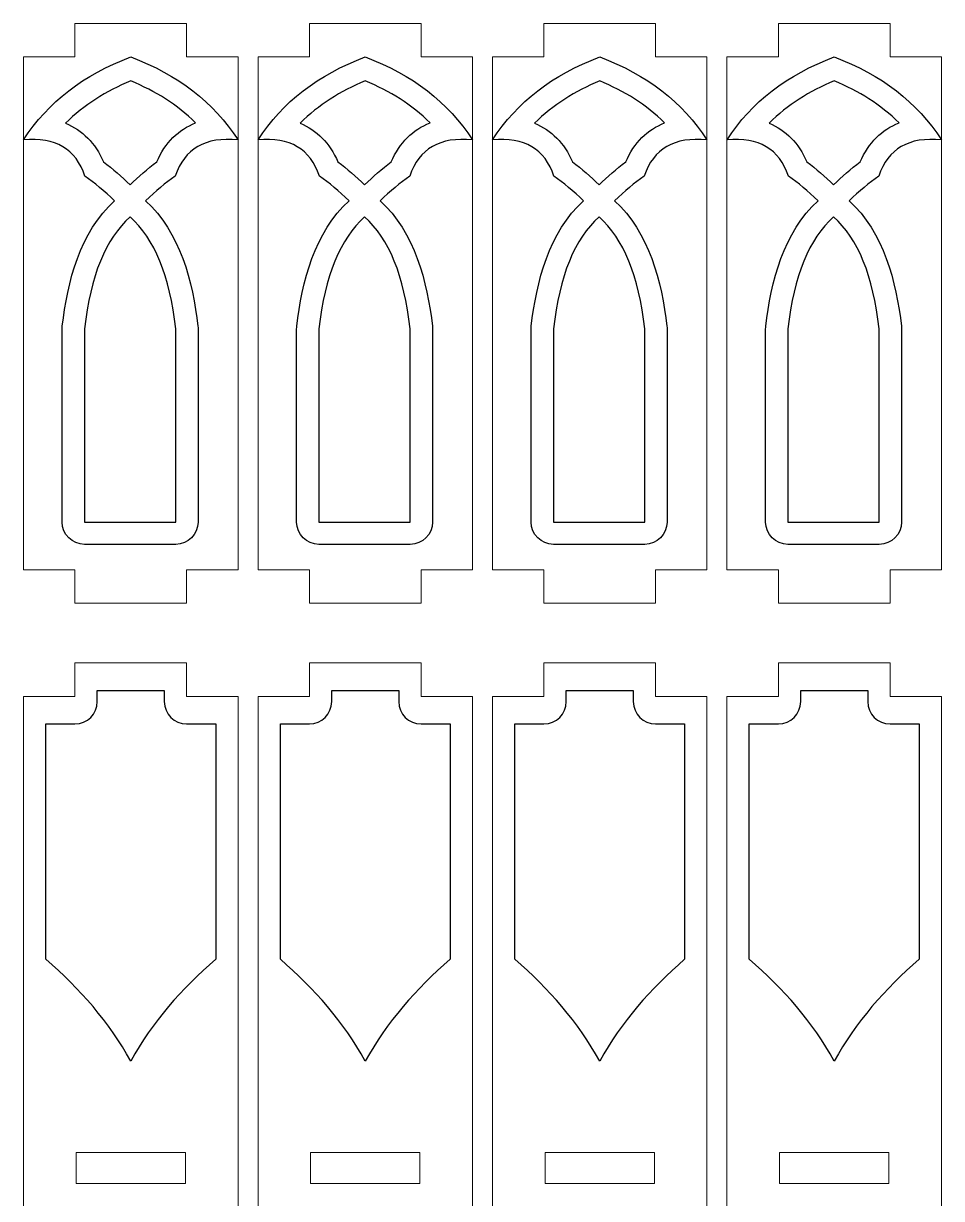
# Model space of a CAD drawing. Header units: centimetres. Extents: x -57 to 189, y -76 to 83.
# Drawn here: x 2.52 to 10.74, y -22.04 to -11.51 of the extents above; entities that cross this region are included whole.
import ezdxf

# ---------------------------------------------------------------- set-up
doc = ezdxf.new("R2010")
doc.units = ezdxf.units.CM
doc.header["$MEASUREMENT"] = 0
doc.layers.add('DEFAULT', color=7, linetype='Continuous')
doc.layers.add('layer 1', color=7, linetype='Continuous')

msp = doc.modelspace()

# ---------------------------------------------------------------- linework, layer by layer
at = {"layer": 'DEFAULT', "color": 250}
for points, knots in [([(4.08282, -14.22274), (4.03782, -13.82551), (3.92264, -13.37713), (3.61464, -13.0995), (3.61464, -13.0995), (3.70508, -13.0118), (3.79356, -12.93798), (3.88004, -12.87805), (3.88004, -12.87805), (3.96234, -12.63173), (4.14965, -12.52358), (4.44198, -12.55361), (4.44198, -12.55361), (4.22341, -12.21531), (3.90325, -11.96756), (3.48148, -11.81036), (3.48148, -11.81036), (3.06021, -11.96737), (2.74031, -12.21472), (2.52176, -12.55241), (2.52176, -12.55241), (2.80696, -12.5267), (2.99012, -12.63525), (3.07124, -12.87805), (3.07124, -12.87805), (3.15772, -12.93798), (3.24619, -13.01181), (3.33663, -13.0995), (3.33663, -13.0995), (3.02843, -13.37732), (2.91332, -13.82612), (2.86841, -14.22332), (2.86841, -14.22332), (2.86752, -14.23116), (2.86714, -14.23789), (2.86714, -14.24579), (2.86714, -14.24579), (2.86714, -14.24579), (2.86714, -15.97733), (2.86714, -15.97733), (2.86714, -15.97733), (2.86714, -16.08749), (2.95698, -16.17733), (3.06714, -16.17733), (3.06714, -16.17733), (3.06714, -16.17733), (3.88418, -16.17733), (3.88418, -16.17733), (3.88418, -16.17733), (3.99434, -16.17733), (4.08418, -16.08749), (4.08418, -15.97733), (4.08418, -15.97733), (4.08418, -15.97733), (4.08418, -14.24605), (4.08418, -14.24605), (4.08418, -14.24605), (4.08418, -14.23784), (4.08377, -14.23077), (4.08282, -14.22274)], [0, 0, 0, 0, 0.0625, 0.0625, 0.0625, 0.0625, 0.125, 0.125, 0.125, 0.125, 0.1875, 0.1875, 0.1875, 0.1875, 0.25, 0.25, 0.25, 0.25, 0.3125, 0.3125, 0.3125, 0.3125, 0.375, 0.375, 0.375, 0.375, 0.4375, 0.4375, 0.4375, 0.4375, 0.5, 0.5, 0.5, 0.5, 0.5625, 0.5625, 0.5625, 0.5625, 0.625, 0.625, 0.625, 0.625, 0.6875, 0.6875, 0.6875, 0.6875, 0.75, 0.75, 0.75, 0.75, 0.8125, 0.8125, 0.8125, 0.8125, 0.875, 0.875, 0.875, 0.875, 1, 1, 1, 1]), ([(6.18282, -14.22274), (6.13782, -13.82551), (6.02264, -13.37713), (5.71464, -13.0995), (5.71464, -13.0995), (5.80508, -13.0118), (5.89356, -12.93798), (5.98004, -12.87805), (5.98004, -12.87805), (6.06234, -12.63173), (6.24965, -12.52358), (6.54198, -12.55361), (6.54198, -12.55361), (6.32341, -12.21531), (6.00325, -11.96756), (5.58148, -11.81036), (5.58148, -11.81036), (5.16021, -11.96737), (4.84031, -12.21472), (4.62176, -12.55241), (4.62176, -12.55241), (4.90696, -12.5267), (5.09012, -12.63525), (5.17124, -12.87805), (5.17124, -12.87805), (5.25772, -12.93798), (5.34619, -13.01181), (5.43663, -13.0995), (5.43663, -13.0995), (5.12843, -13.37732), (5.01332, -13.82612), (4.96841, -14.22332), (4.96841, -14.22332), (4.96752, -14.23116), (4.96714, -14.23789), (4.96714, -14.24579), (4.96714, -14.24579), (4.96714, -14.24579), (4.96714, -15.97733), (4.96714, -15.97733), (4.96714, -15.97733), (4.96714, -16.08749), (5.05698, -16.17733), (5.16714, -16.17733), (5.16714, -16.17733), (5.16714, -16.17733), (5.98418, -16.17733), (5.98418, -16.17733), (5.98418, -16.17733), (6.09434, -16.17733), (6.18418, -16.08749), (6.18418, -15.97733), (6.18418, -15.97733), (6.18418, -15.97733), (6.18418, -14.24605), (6.18418, -14.24605), (6.18418, -14.24605), (6.18418, -14.23784), (6.18377, -14.23077), (6.18282, -14.22274)], [0, 0, 0, 0, 0.0625, 0.0625, 0.0625, 0.0625, 0.125, 0.125, 0.125, 0.125, 0.1875, 0.1875, 0.1875, 0.1875, 0.25, 0.25, 0.25, 0.25, 0.3125, 0.3125, 0.3125, 0.3125, 0.375, 0.375, 0.375, 0.375, 0.4375, 0.4375, 0.4375, 0.4375, 0.5, 0.5, 0.5, 0.5, 0.5625, 0.5625, 0.5625, 0.5625, 0.625, 0.625, 0.625, 0.625, 0.6875, 0.6875, 0.6875, 0.6875, 0.75, 0.75, 0.75, 0.75, 0.8125, 0.8125, 0.8125, 0.8125, 0.875, 0.875, 0.875, 0.875, 1, 1, 1, 1]), ([(8.28282, -14.22274), (8.23782, -13.82551), (8.12264, -13.37713), (7.81464, -13.0995), (7.81464, -13.0995), (7.90508, -13.0118), (7.99356, -12.93798), (8.08004, -12.87805), (8.08004, -12.87805), (8.16234, -12.63173), (8.34965, -12.52358), (8.64198, -12.55361), (8.64198, -12.55361), (8.42341, -12.21531), (8.10325, -11.96756), (7.68148, -11.81036), (7.68148, -11.81036), (7.26021, -11.96737), (6.94031, -12.21472), (6.72176, -12.55241), (6.72176, -12.55241), (7.00696, -12.5267), (7.19012, -12.63525), (7.27124, -12.87805), (7.27124, -12.87805), (7.35772, -12.93798), (7.44619, -13.01181), (7.53663, -13.0995), (7.53663, -13.0995), (7.22843, -13.37732), (7.11332, -13.82612), (7.06841, -14.22332), (7.06841, -14.22332), (7.06752, -14.23116), (7.06714, -14.23789), (7.06714, -14.24579), (7.06714, -14.24579), (7.06714, -14.24579), (7.06714, -15.97733), (7.06714, -15.97733), (7.06714, -15.97733), (7.06714, -16.08749), (7.15698, -16.17733), (7.26714, -16.17733), (7.26714, -16.17733), (7.26714, -16.17733), (8.08418, -16.17733), (8.08418, -16.17733), (8.08418, -16.17733), (8.19434, -16.17733), (8.28418, -16.08749), (8.28418, -15.97733), (8.28418, -15.97733), (8.28418, -15.97733), (8.28418, -14.24605), (8.28418, -14.24605), (8.28418, -14.24605), (8.28418, -14.23784), (8.28377, -14.23077), (8.28282, -14.22274)], [0, 0, 0, 0, 0.0625, 0.0625, 0.0625, 0.0625, 0.125, 0.125, 0.125, 0.125, 0.1875, 0.1875, 0.1875, 0.1875, 0.25, 0.25, 0.25, 0.25, 0.3125, 0.3125, 0.3125, 0.3125, 0.375, 0.375, 0.375, 0.375, 0.4375, 0.4375, 0.4375, 0.4375, 0.5, 0.5, 0.5, 0.5, 0.5625, 0.5625, 0.5625, 0.5625, 0.625, 0.625, 0.625, 0.625, 0.6875, 0.6875, 0.6875, 0.6875, 0.75, 0.75, 0.75, 0.75, 0.8125, 0.8125, 0.8125, 0.8125, 0.875, 0.875, 0.875, 0.875, 1, 1, 1, 1]), ([(10.38282, -14.22274), (10.33782, -13.82551), (10.22264, -13.37713), (9.91464, -13.0995), (9.91464, -13.0995), (10.00508, -13.0118), (10.09356, -12.93798), (10.18004, -12.87805), (10.18004, -12.87805), (10.26234, -12.63173), (10.44965, -12.52358), (10.74198, -12.55361), (10.74198, -12.55361), (10.52341, -12.21531), (10.20325, -11.96756), (9.78148, -11.81036), (9.78148, -11.81036), (9.36021, -11.96737), (9.04031, -12.21472), (8.82176, -12.55241), (8.82176, -12.55241), (9.10696, -12.5267), (9.29012, -12.63525), (9.37124, -12.87805), (9.37124, -12.87805), (9.45772, -12.93798), (9.54619, -13.01181), (9.63663, -13.0995), (9.63663, -13.0995), (9.32843, -13.37732), (9.21332, -13.82612), (9.16841, -14.22332), (9.16841, -14.22332), (9.16752, -14.23116), (9.16714, -14.23789), (9.16714, -14.24579), (9.16714, -14.24579), (9.16714, -14.24579), (9.16714, -15.97733), (9.16714, -15.97733), (9.16714, -15.97733), (9.16714, -16.08749), (9.25698, -16.17733), (9.36714, -16.17733), (9.36714, -16.17733), (9.36714, -16.17733), (10.18418, -16.17733), (10.18418, -16.17733), (10.18418, -16.17733), (10.29434, -16.17733), (10.38418, -16.08749), (10.38418, -15.97733), (10.38418, -15.97733), (10.38418, -15.97733), (10.38418, -14.24605), (10.38418, -14.24605), (10.38418, -14.24605), (10.38418, -14.23784), (10.38377, -14.23077), (10.38282, -14.22274)], [0, 0, 0, 0, 0.0625, 0.0625, 0.0625, 0.0625, 0.125, 0.125, 0.125, 0.125, 0.1875, 0.1875, 0.1875, 0.1875, 0.25, 0.25, 0.25, 0.25, 0.3125, 0.3125, 0.3125, 0.3125, 0.375, 0.375, 0.375, 0.375, 0.4375, 0.4375, 0.4375, 0.4375, 0.5, 0.5, 0.5, 0.5, 0.5625, 0.5625, 0.5625, 0.5625, 0.625, 0.625, 0.625, 0.625, 0.6875, 0.6875, 0.6875, 0.6875, 0.75, 0.75, 0.75, 0.75, 0.8125, 0.8125, 0.8125, 0.8125, 0.875, 0.875, 0.875, 0.875, 1, 1, 1, 1]), ([(3.23675, -12.75071), (3.16411, -12.57986), (3.04646, -12.46563), (2.89762, -12.40396), (2.89762, -12.40396), (3.06231, -12.23969), (3.25993, -12.11617), (3.48148, -12.02512), (3.48148, -12.02512), (3.70154, -12.11556), (3.89796, -12.23802), (4.06197, -12.40061), (4.06197, -12.40061), (3.90955, -12.46124), (3.78871, -12.57618), (3.71453, -12.75071), (3.71453, -12.75071), (3.63064, -12.81304), (3.55108, -12.88237), (3.47564, -12.95557), (3.47564, -12.95557), (3.4002, -12.88237), (3.32063, -12.81303), (3.23675, -12.75071)], [0, 0, 0, 0, 0.14285714, 0.14285714, 0.14285714, 0.14285714, 0.28571429, 0.28571429, 0.28571429, 0.28571429, 0.42857143, 0.42857143, 0.42857143, 0.42857143, 0.57142857, 0.57142857, 0.57142857, 0.57142857, 0.71428571, 0.71428571, 0.71428571, 0.71428571, 1, 1, 1, 1]), ([(5.33675, -12.75071), (5.26411, -12.57986), (5.14646, -12.46563), (4.99762, -12.40396), (4.99762, -12.40396), (5.16231, -12.23969), (5.35993, -12.11617), (5.58148, -12.02512), (5.58148, -12.02512), (5.80154, -12.11556), (5.99796, -12.23802), (6.16197, -12.40061), (6.16197, -12.40061), (6.00955, -12.46124), (5.88871, -12.57618), (5.81453, -12.75071), (5.81453, -12.75071), (5.73064, -12.81304), (5.65108, -12.88237), (5.57564, -12.95557), (5.57564, -12.95557), (5.5002, -12.88237), (5.42063, -12.81303), (5.33675, -12.75071)], [0, 0, 0, 0, 0.14285714, 0.14285714, 0.14285714, 0.14285714, 0.28571429, 0.28571429, 0.28571429, 0.28571429, 0.42857143, 0.42857143, 0.42857143, 0.42857143, 0.57142857, 0.57142857, 0.57142857, 0.57142857, 0.71428571, 0.71428571, 0.71428571, 0.71428571, 1, 1, 1, 1]), ([(7.43675, -12.75071), (7.36411, -12.57986), (7.24646, -12.46563), (7.09762, -12.40396), (7.09762, -12.40396), (7.26231, -12.23969), (7.45993, -12.11617), (7.68148, -12.02512), (7.68148, -12.02512), (7.90154, -12.11556), (8.09796, -12.23802), (8.26197, -12.40061), (8.26197, -12.40061), (8.10955, -12.46124), (7.98871, -12.57618), (7.91453, -12.75071), (7.91453, -12.75071), (7.83064, -12.81304), (7.75108, -12.88237), (7.67564, -12.95557), (7.67564, -12.95557), (7.6002, -12.88237), (7.52063, -12.81303), (7.43675, -12.75071)], [0, 0, 0, 0, 0.14285714, 0.14285714, 0.14285714, 0.14285714, 0.28571429, 0.28571429, 0.28571429, 0.28571429, 0.42857143, 0.42857143, 0.42857143, 0.42857143, 0.57142857, 0.57142857, 0.57142857, 0.57142857, 0.71428571, 0.71428571, 0.71428571, 0.71428571, 1, 1, 1, 1]), ([(9.53675, -12.75071), (9.46411, -12.57986), (9.34646, -12.46563), (9.19762, -12.40396), (9.19762, -12.40396), (9.36231, -12.23969), (9.55993, -12.11617), (9.78148, -12.02512), (9.78148, -12.02512), (10.00154, -12.11556), (10.19796, -12.23802), (10.36197, -12.40061), (10.36197, -12.40061), (10.20955, -12.46124), (10.08871, -12.57618), (10.01453, -12.75071), (10.01453, -12.75071), (9.93064, -12.81304), (9.85108, -12.88237), (9.77564, -12.95557), (9.77564, -12.95557), (9.7002, -12.88237), (9.62063, -12.81303), (9.53675, -12.75071)], [0, 0, 0, 0, 0.14285714, 0.14285714, 0.14285714, 0.14285714, 0.28571429, 0.28571429, 0.28571429, 0.28571429, 0.42857143, 0.42857143, 0.42857143, 0.42857143, 0.57142857, 0.57142857, 0.57142857, 0.57142857, 0.71428571, 0.71428571, 0.71428571, 0.71428571, 1, 1, 1, 1]), ([(3.47564, -13.2435), (3.69434, -13.43731), (3.83051, -13.77142), (3.88415, -14.24579), (3.88415, -14.24579), (3.88415, -14.24579), (3.88418, -14.24605), (3.88418, -14.24605), (3.88418, -14.24605), (3.88418, -14.24605), (3.88418, -15.97733), (3.88418, -15.97733), (3.88418, -15.97733), (3.88418, -15.97733), (3.06714, -15.97733), (3.06714, -15.97733), (3.06714, -15.97733), (3.06714, -15.97733), (3.06714, -14.24579), (3.06714, -14.24579), (3.06714, -14.24579), (3.12078, -13.77142), (3.25694, -13.43731), (3.47564, -13.2435)], [0, 0, 0, 0, 0.14285714, 0.14285714, 0.14285714, 0.14285714, 0.28571429, 0.28571429, 0.28571429, 0.28571429, 0.42857143, 0.42857143, 0.42857143, 0.42857143, 0.57142857, 0.57142857, 0.57142857, 0.57142857, 0.71428571, 0.71428571, 0.71428571, 0.71428571, 1, 1, 1, 1]), ([(5.57564, -13.2435), (5.79434, -13.43731), (5.93051, -13.77142), (5.98415, -14.24579), (5.98415, -14.24579), (5.98415, -14.24579), (5.98418, -14.24605), (5.98418, -14.24605), (5.98418, -14.24605), (5.98418, -14.24605), (5.98418, -15.97733), (5.98418, -15.97733), (5.98418, -15.97733), (5.98418, -15.97733), (5.16714, -15.97733), (5.16714, -15.97733), (5.16714, -15.97733), (5.16714, -15.97733), (5.16714, -14.24579), (5.16714, -14.24579), (5.16714, -14.24579), (5.22078, -13.77142), (5.35694, -13.43731), (5.57564, -13.2435)], [0, 0, 0, 0, 0.14285714, 0.14285714, 0.14285714, 0.14285714, 0.28571429, 0.28571429, 0.28571429, 0.28571429, 0.42857143, 0.42857143, 0.42857143, 0.42857143, 0.57142857, 0.57142857, 0.57142857, 0.57142857, 0.71428571, 0.71428571, 0.71428571, 0.71428571, 1, 1, 1, 1]), ([(7.67564, -13.2435), (7.89434, -13.43731), (8.03051, -13.77142), (8.08415, -14.24579), (8.08415, -14.24579), (8.08415, -14.24579), (8.08418, -14.24605), (8.08418, -14.24605), (8.08418, -14.24605), (8.08418, -14.24605), (8.08418, -15.97733), (8.08418, -15.97733), (8.08418, -15.97733), (8.08418, -15.97733), (7.26714, -15.97733), (7.26714, -15.97733), (7.26714, -15.97733), (7.26714, -15.97733), (7.26714, -14.24579), (7.26714, -14.24579), (7.26714, -14.24579), (7.32078, -13.77142), (7.45694, -13.43731), (7.67564, -13.2435)], [0, 0, 0, 0, 0.14285714, 0.14285714, 0.14285714, 0.14285714, 0.28571429, 0.28571429, 0.28571429, 0.28571429, 0.42857143, 0.42857143, 0.42857143, 0.42857143, 0.57142857, 0.57142857, 0.57142857, 0.57142857, 0.71428571, 0.71428571, 0.71428571, 0.71428571, 1, 1, 1, 1]), ([(9.77564, -13.2435), (9.99434, -13.43731), (10.13051, -13.77142), (10.18415, -14.24579), (10.18415, -14.24579), (10.18415, -14.24579), (10.18418, -14.24605), (10.18418, -14.24605), (10.18418, -14.24605), (10.18418, -14.24605), (10.18418, -15.97733), (10.18418, -15.97733), (10.18418, -15.97733), (10.18418, -15.97733), (9.36714, -15.97733), (9.36714, -15.97733), (9.36714, -15.97733), (9.36714, -15.97733), (9.36714, -14.24579), (9.36714, -14.24579), (9.36714, -14.24579), (9.42078, -13.77142), (9.55694, -13.43731), (9.77564, -13.2435)], [0, 0, 0, 0, 0.14285714, 0.14285714, 0.14285714, 0.14285714, 0.28571429, 0.28571429, 0.28571429, 0.28571429, 0.42857143, 0.42857143, 0.42857143, 0.42857143, 0.57142857, 0.57142857, 0.57142857, 0.57142857, 0.71428571, 0.71428571, 0.71428571, 0.71428571, 1, 1, 1, 1]), ([(4.24199, -19.89428), (4.24199, -19.89428), (4.24199, -17.78616), (4.24199, -17.78616), (4.24199, -17.78616), (4.24199, -17.78616), (3.98148, -17.78616), (3.98148, -17.78616), (3.98148, -17.78616), (3.87132, -17.78616), (3.78148, -17.69632), (3.78148, -17.58616), (3.78148, -17.58616), (3.78148, -17.58616), (3.78148, -17.48616), (3.78148, -17.48616), (3.78148, -17.48616), (3.78148, -17.48616), (3.18148, -17.48616), (3.18148, -17.48616), (3.18148, -17.48616), (3.18148, -17.48616), (3.18148, -17.58616), (3.18148, -17.58616), (3.18148, -17.58616), (3.18148, -17.69632), (3.09164, -17.78616), (2.98148, -17.78616), (2.98148, -17.78616), (2.98148, -17.78616), (2.72098, -17.78616), (2.72098, -17.78616), (2.72098, -17.78616), (2.72098, -17.78616), (2.72098, -19.89429), (2.72098, -19.89429), (2.72098, -19.89429), (3.02527, -20.15722), (3.28935, -20.45992), (3.48148, -20.80832), (3.48148, -20.80832), (3.67361, -20.45991), (3.9377, -20.15721), (4.24199, -19.89428)], [0, 0, 0, 0, 0.08333333, 0.08333333, 0.08333333, 0.08333333, 0.16666667, 0.16666667, 0.16666667, 0.16666667, 0.25, 0.25, 0.25, 0.25, 0.33333333, 0.33333333, 0.33333333, 0.33333333, 0.41666667, 0.41666667, 0.41666667, 0.41666667, 0.5, 0.5, 0.5, 0.5, 0.58333333, 0.58333333, 0.58333333, 0.58333333, 0.66666667, 0.66666667, 0.66666667, 0.66666667, 0.75, 0.75, 0.75, 0.75, 0.83333333, 0.83333333, 0.83333333, 0.83333333, 1, 1, 1, 1]), ([(6.34199, -19.89428), (6.34199, -19.89428), (6.34199, -17.78616), (6.34199, -17.78616), (6.34199, -17.78616), (6.34199, -17.78616), (6.08148, -17.78616), (6.08148, -17.78616), (6.08148, -17.78616), (5.97132, -17.78616), (5.88148, -17.69632), (5.88148, -17.58616), (5.88148, -17.58616), (5.88148, -17.58616), (5.88148, -17.48616), (5.88148, -17.48616), (5.88148, -17.48616), (5.88148, -17.48616), (5.28148, -17.48616), (5.28148, -17.48616), (5.28148, -17.48616), (5.28148, -17.48616), (5.28148, -17.58616), (5.28148, -17.58616), (5.28148, -17.58616), (5.28148, -17.69632), (5.19164, -17.78616), (5.08148, -17.78616), (5.08148, -17.78616), (5.08148, -17.78616), (4.82098, -17.78616), (4.82098, -17.78616), (4.82098, -17.78616), (4.82098, -17.78616), (4.82098, -19.89429), (4.82098, -19.89429), (4.82098, -19.89429), (5.12527, -20.15722), (5.38935, -20.45992), (5.58148, -20.80832), (5.58148, -20.80832), (5.77361, -20.45991), (6.0377, -20.15721), (6.34199, -19.89428)], [0, 0, 0, 0, 0.08333333, 0.08333333, 0.08333333, 0.08333333, 0.16666667, 0.16666667, 0.16666667, 0.16666667, 0.25, 0.25, 0.25, 0.25, 0.33333333, 0.33333333, 0.33333333, 0.33333333, 0.41666667, 0.41666667, 0.41666667, 0.41666667, 0.5, 0.5, 0.5, 0.5, 0.58333333, 0.58333333, 0.58333333, 0.58333333, 0.66666667, 0.66666667, 0.66666667, 0.66666667, 0.75, 0.75, 0.75, 0.75, 0.83333333, 0.83333333, 0.83333333, 0.83333333, 1, 1, 1, 1]), ([(8.44199, -19.89428), (8.44199, -19.89428), (8.44199, -17.78616), (8.44199, -17.78616), (8.44199, -17.78616), (8.44199, -17.78616), (8.18148, -17.78616), (8.18148, -17.78616), (8.18148, -17.78616), (8.07132, -17.78616), (7.98148, -17.69632), (7.98148, -17.58616), (7.98148, -17.58616), (7.98148, -17.58616), (7.98148, -17.48616), (7.98148, -17.48616), (7.98148, -17.48616), (7.98148, -17.48616), (7.38148, -17.48616), (7.38148, -17.48616), (7.38148, -17.48616), (7.38148, -17.48616), (7.38148, -17.58616), (7.38148, -17.58616), (7.38148, -17.58616), (7.38148, -17.69632), (7.29164, -17.78616), (7.18148, -17.78616), (7.18148, -17.78616), (7.18148, -17.78616), (6.92098, -17.78616), (6.92098, -17.78616), (6.92098, -17.78616), (6.92098, -17.78616), (6.92098, -19.89429), (6.92098, -19.89429), (6.92098, -19.89429), (7.22527, -20.15722), (7.48935, -20.45992), (7.68148, -20.80832), (7.68148, -20.80832), (7.87361, -20.45991), (8.1377, -20.15721), (8.44199, -19.89428)], [0, 0, 0, 0, 0.08333333, 0.08333333, 0.08333333, 0.08333333, 0.16666667, 0.16666667, 0.16666667, 0.16666667, 0.25, 0.25, 0.25, 0.25, 0.33333333, 0.33333333, 0.33333333, 0.33333333, 0.41666667, 0.41666667, 0.41666667, 0.41666667, 0.5, 0.5, 0.5, 0.5, 0.58333333, 0.58333333, 0.58333333, 0.58333333, 0.66666667, 0.66666667, 0.66666667, 0.66666667, 0.75, 0.75, 0.75, 0.75, 0.83333333, 0.83333333, 0.83333333, 0.83333333, 1, 1, 1, 1]), ([(10.54199, -19.89428), (10.54199, -19.89428), (10.54199, -17.78616), (10.54199, -17.78616), (10.54199, -17.78616), (10.54199, -17.78616), (10.28148, -17.78616), (10.28148, -17.78616), (10.28148, -17.78616), (10.17132, -17.78616), (10.08148, -17.69632), (10.08148, -17.58616), (10.08148, -17.58616), (10.08148, -17.58616), (10.08148, -17.48616), (10.08148, -17.48616), (10.08148, -17.48616), (10.08148, -17.48616), (9.48148, -17.48616), (9.48148, -17.48616), (9.48148, -17.48616), (9.48148, -17.48616), (9.48148, -17.58616), (9.48148, -17.58616), (9.48148, -17.58616), (9.48148, -17.69632), (9.39164, -17.78616), (9.28148, -17.78616), (9.28148, -17.78616), (9.28148, -17.78616), (9.02098, -17.78616), (9.02098, -17.78616), (9.02098, -17.78616), (9.02098, -17.78616), (9.02098, -19.89429), (9.02098, -19.89429), (9.02098, -19.89429), (9.32527, -20.15722), (9.58935, -20.45992), (9.78148, -20.80832), (9.78148, -20.80832), (9.97361, -20.45991), (10.2377, -20.15721), (10.54199, -19.89428)], [0, 0, 0, 0, 0.08333333, 0.08333333, 0.08333333, 0.08333333, 0.16666667, 0.16666667, 0.16666667, 0.16666667, 0.25, 0.25, 0.25, 0.25, 0.33333333, 0.33333333, 0.33333333, 0.33333333, 0.41666667, 0.41666667, 0.41666667, 0.41666667, 0.5, 0.5, 0.5, 0.5, 0.58333333, 0.58333333, 0.58333333, 0.58333333, 0.66666667, 0.66666667, 0.66666667, 0.66666667, 0.75, 0.75, 0.75, 0.75, 0.83333333, 0.83333333, 0.83333333, 0.83333333, 1, 1, 1, 1])]:
    msp.add_open_spline(points, degree=3, knots=knots, dxfattribs=at)
at = {"layer": 'layer 1', "color": 250, "lineweight": 9}
for points in [[(2.99148, -21.90486), (3.97148, -21.90486), (3.97148, -21.62486), (2.99148, -21.62486), (2.99148, -21.90486)], [(5.09148, -21.90486), (6.07148, -21.90486), (6.07148, -21.62486), (5.09148, -21.62486), (5.09148, -21.90486)], [(7.19148, -21.90486), (8.17148, -21.90486), (8.17148, -21.62486), (7.19148, -21.62486), (7.19148, -21.90486)], [(9.29148, -21.90486), (10.27148, -21.90486), (10.27148, -21.62486), (9.29148, -21.62486), (9.29148, -21.90486)]]:
    msp.add_lwpolyline(points, close=True, dxfattribs=at)
for points, knots in [([(3.98148, -11.81036), (3.98148, -11.81036), (3.98148, -11.51036), (3.98148, -11.51036), (3.98148, -11.51036), (3.98148, -11.51036), (2.98148, -11.51036), (2.98148, -11.51036), (2.98148, -11.51036), (2.98148, -11.51036), (2.98148, -11.81036), (2.98148, -11.81036), (2.98148, -11.81036), (2.98148, -11.81036), (2.52098, -11.81036), (2.52098, -11.81036), (2.52098, -11.81036), (2.52098, -11.81036), (2.52098, -16.40479), (2.52098, -16.40479), (2.52098, -16.40479), (2.52098, -16.40479), (2.98148, -16.40479), (2.98148, -16.40479), (2.98148, -16.40479), (2.98148, -16.40479), (2.98148, -16.70479), (2.98148, -16.70479), (2.98148, -16.70479), (2.98148, -16.70479), (3.98148, -16.70479), (3.98148, -16.70479), (3.98148, -16.70479), (3.98148, -16.70479), (3.98148, -16.40479), (3.98148, -16.40479), (3.98148, -16.40479), (3.98148, -16.40479), (4.44199, -16.40479), (4.44199, -16.40479), (4.44199, -16.40479), (4.44199, -16.40479), (4.44199, -11.81036), (4.44199, -11.81036), (4.44199, -11.81036), (4.44199, -11.81036), (3.98148, -11.81036), (3.98148, -11.81036)], [0, 0, 0, 0, 0.07692308, 0.07692308, 0.07692308, 0.07692308, 0.15384615, 0.15384615, 0.15384615, 0.15384615, 0.23076923, 0.23076923, 0.23076923, 0.23076923, 0.30769231, 0.30769231, 0.30769231, 0.30769231, 0.38461538, 0.38461538, 0.38461538, 0.38461538, 0.46153846, 0.46153846, 0.46153846, 0.46153846, 0.53846154, 0.53846154, 0.53846154, 0.53846154, 0.61538462, 0.61538462, 0.61538462, 0.61538462, 0.69230769, 0.69230769, 0.69230769, 0.69230769, 0.76923077, 0.76923077, 0.76923077, 0.76923077, 0.84615385, 0.84615385, 0.84615385, 0.84615385, 1, 1, 1, 1]), ([(6.08148, -11.81036), (6.08148, -11.81036), (6.08148, -11.51036), (6.08148, -11.51036), (6.08148, -11.51036), (6.08148, -11.51036), (5.08148, -11.51036), (5.08148, -11.51036), (5.08148, -11.51036), (5.08148, -11.51036), (5.08148, -11.81036), (5.08148, -11.81036), (5.08148, -11.81036), (5.08148, -11.81036), (4.62098, -11.81036), (4.62098, -11.81036), (4.62098, -11.81036), (4.62098, -11.81036), (4.62098, -16.40479), (4.62098, -16.40479), (4.62098, -16.40479), (4.62098, -16.40479), (5.08148, -16.40479), (5.08148, -16.40479), (5.08148, -16.40479), (5.08148, -16.40479), (5.08148, -16.70479), (5.08148, -16.70479), (5.08148, -16.70479), (5.08148, -16.70479), (6.08148, -16.70479), (6.08148, -16.70479), (6.08148, -16.70479), (6.08148, -16.70479), (6.08148, -16.40479), (6.08148, -16.40479), (6.08148, -16.40479), (6.08148, -16.40479), (6.54199, -16.40479), (6.54199, -16.40479), (6.54199, -16.40479), (6.54199, -16.40479), (6.54199, -11.81036), (6.54199, -11.81036), (6.54199, -11.81036), (6.54199, -11.81036), (6.08148, -11.81036), (6.08148, -11.81036)], [0, 0, 0, 0, 0.07692308, 0.07692308, 0.07692308, 0.07692308, 0.15384615, 0.15384615, 0.15384615, 0.15384615, 0.23076923, 0.23076923, 0.23076923, 0.23076923, 0.30769231, 0.30769231, 0.30769231, 0.30769231, 0.38461538, 0.38461538, 0.38461538, 0.38461538, 0.46153846, 0.46153846, 0.46153846, 0.46153846, 0.53846154, 0.53846154, 0.53846154, 0.53846154, 0.61538462, 0.61538462, 0.61538462, 0.61538462, 0.69230769, 0.69230769, 0.69230769, 0.69230769, 0.76923077, 0.76923077, 0.76923077, 0.76923077, 0.84615385, 0.84615385, 0.84615385, 0.84615385, 1, 1, 1, 1]), ([(8.18148, -11.81036), (8.18148, -11.81036), (8.18148, -11.51036), (8.18148, -11.51036), (8.18148, -11.51036), (8.18148, -11.51036), (7.18148, -11.51036), (7.18148, -11.51036), (7.18148, -11.51036), (7.18148, -11.51036), (7.18148, -11.81036), (7.18148, -11.81036), (7.18148, -11.81036), (7.18148, -11.81036), (6.72098, -11.81036), (6.72098, -11.81036), (6.72098, -11.81036), (6.72098, -11.81036), (6.72098, -16.40479), (6.72098, -16.40479), (6.72098, -16.40479), (6.72098, -16.40479), (7.18148, -16.40479), (7.18148, -16.40479), (7.18148, -16.40479), (7.18148, -16.40479), (7.18148, -16.70479), (7.18148, -16.70479), (7.18148, -16.70479), (7.18148, -16.70479), (8.18148, -16.70479), (8.18148, -16.70479), (8.18148, -16.70479), (8.18148, -16.70479), (8.18148, -16.40479), (8.18148, -16.40479), (8.18148, -16.40479), (8.18148, -16.40479), (8.64199, -16.40479), (8.64199, -16.40479), (8.64199, -16.40479), (8.64199, -16.40479), (8.64199, -11.81036), (8.64199, -11.81036), (8.64199, -11.81036), (8.64199, -11.81036), (8.18148, -11.81036), (8.18148, -11.81036)], [0, 0, 0, 0, 0.07692308, 0.07692308, 0.07692308, 0.07692308, 0.15384615, 0.15384615, 0.15384615, 0.15384615, 0.23076923, 0.23076923, 0.23076923, 0.23076923, 0.30769231, 0.30769231, 0.30769231, 0.30769231, 0.38461538, 0.38461538, 0.38461538, 0.38461538, 0.46153846, 0.46153846, 0.46153846, 0.46153846, 0.53846154, 0.53846154, 0.53846154, 0.53846154, 0.61538462, 0.61538462, 0.61538462, 0.61538462, 0.69230769, 0.69230769, 0.69230769, 0.69230769, 0.76923077, 0.76923077, 0.76923077, 0.76923077, 0.84615385, 0.84615385, 0.84615385, 0.84615385, 1, 1, 1, 1]), ([(10.28148, -11.81036), (10.28148, -11.81036), (10.28148, -11.51036), (10.28148, -11.51036), (10.28148, -11.51036), (10.28148, -11.51036), (9.28148, -11.51036), (9.28148, -11.51036), (9.28148, -11.51036), (9.28148, -11.51036), (9.28148, -11.81036), (9.28148, -11.81036), (9.28148, -11.81036), (9.28148, -11.81036), (8.82098, -11.81036), (8.82098, -11.81036), (8.82098, -11.81036), (8.82098, -11.81036), (8.82098, -16.40479), (8.82098, -16.40479), (8.82098, -16.40479), (8.82098, -16.40479), (9.28148, -16.40479), (9.28148, -16.40479), (9.28148, -16.40479), (9.28148, -16.40479), (9.28148, -16.70479), (9.28148, -16.70479), (9.28148, -16.70479), (9.28148, -16.70479), (10.28148, -16.70479), (10.28148, -16.70479), (10.28148, -16.70479), (10.28148, -16.70479), (10.28148, -16.40479), (10.28148, -16.40479), (10.28148, -16.40479), (10.28148, -16.40479), (10.74199, -16.40479), (10.74199, -16.40479), (10.74199, -16.40479), (10.74199, -16.40479), (10.74199, -11.81036), (10.74199, -11.81036), (10.74199, -11.81036), (10.74199, -11.81036), (10.28148, -11.81036), (10.28148, -11.81036)], [0, 0, 0, 0, 0.07692308, 0.07692308, 0.07692308, 0.07692308, 0.15384615, 0.15384615, 0.15384615, 0.15384615, 0.23076923, 0.23076923, 0.23076923, 0.23076923, 0.30769231, 0.30769231, 0.30769231, 0.30769231, 0.38461538, 0.38461538, 0.38461538, 0.38461538, 0.46153846, 0.46153846, 0.46153846, 0.46153846, 0.53846154, 0.53846154, 0.53846154, 0.53846154, 0.61538462, 0.61538462, 0.61538462, 0.61538462, 0.69230769, 0.69230769, 0.69230769, 0.69230769, 0.76923077, 0.76923077, 0.76923077, 0.76923077, 0.84615385, 0.84615385, 0.84615385, 0.84615385, 1, 1, 1, 1]), ([(3.88418, -14.24605), (3.88418, -14.24605), (3.88418, -15.97733), (3.88418, -15.97733), (3.88418, -15.97733), (3.88418, -15.97733), (3.06714, -15.97733), (3.06714, -15.97733), (3.06714, -15.97733), (3.06714, -15.97733), (3.06714, -14.24579), (3.06714, -14.24579), (3.06714, -14.24579), (3.12078, -13.77142), (3.25694, -13.43731), (3.47564, -13.2435), (3.47564, -13.2435), (3.69434, -13.43731), (3.83051, -13.77142), (3.88415, -14.24579), (3.88415, -14.24579), (3.88416, -14.24588), (3.88417, -14.24597), (3.88418, -14.24605)], [0, 0, 0, 0, 0.14285714, 0.14285714, 0.14285714, 0.14285714, 0.28571429, 0.28571429, 0.28571429, 0.28571429, 0.42857143, 0.42857143, 0.42857143, 0.42857143, 0.57142857, 0.57142857, 0.57142857, 0.57142857, 0.71428571, 0.71428571, 0.71428571, 0.71428571, 1, 1, 1, 1]), ([(5.98418, -14.24605), (5.98418, -14.24605), (5.98418, -15.97733), (5.98418, -15.97733), (5.98418, -15.97733), (5.98418, -15.97733), (5.16714, -15.97733), (5.16714, -15.97733), (5.16714, -15.97733), (5.16714, -15.97733), (5.16714, -14.24579), (5.16714, -14.24579), (5.16714, -14.24579), (5.22078, -13.77142), (5.35694, -13.43731), (5.57564, -13.2435), (5.57564, -13.2435), (5.79434, -13.43731), (5.93051, -13.77142), (5.98415, -14.24579), (5.98415, -14.24579), (5.98416, -14.24588), (5.98417, -14.24597), (5.98418, -14.24605)], [0, 0, 0, 0, 0.14285714, 0.14285714, 0.14285714, 0.14285714, 0.28571429, 0.28571429, 0.28571429, 0.28571429, 0.42857143, 0.42857143, 0.42857143, 0.42857143, 0.57142857, 0.57142857, 0.57142857, 0.57142857, 0.71428571, 0.71428571, 0.71428571, 0.71428571, 1, 1, 1, 1]), ([(8.08418, -14.24605), (8.08418, -14.24605), (8.08418, -15.97733), (8.08418, -15.97733), (8.08418, -15.97733), (8.08418, -15.97733), (7.26714, -15.97733), (7.26714, -15.97733), (7.26714, -15.97733), (7.26714, -15.97733), (7.26714, -14.24579), (7.26714, -14.24579), (7.26714, -14.24579), (7.32078, -13.77142), (7.45694, -13.43731), (7.67564, -13.2435), (7.67564, -13.2435), (7.89434, -13.43731), (8.03051, -13.77142), (8.08415, -14.24579), (8.08415, -14.24579), (8.08416, -14.24588), (8.08417, -14.24597), (8.08418, -14.24605)], [0, 0, 0, 0, 0.14285714, 0.14285714, 0.14285714, 0.14285714, 0.28571429, 0.28571429, 0.28571429, 0.28571429, 0.42857143, 0.42857143, 0.42857143, 0.42857143, 0.57142857, 0.57142857, 0.57142857, 0.57142857, 0.71428571, 0.71428571, 0.71428571, 0.71428571, 1, 1, 1, 1]), ([(10.18418, -14.24605), (10.18418, -14.24605), (10.18418, -15.97733), (10.18418, -15.97733), (10.18418, -15.97733), (10.18418, -15.97733), (9.36714, -15.97733), (9.36714, -15.97733), (9.36714, -15.97733), (9.36714, -15.97733), (9.36714, -14.24579), (9.36714, -14.24579), (9.36714, -14.24579), (9.42078, -13.77142), (9.55694, -13.43731), (9.77564, -13.2435), (9.77564, -13.2435), (9.99434, -13.43731), (10.13051, -13.77142), (10.18415, -14.24579), (10.18415, -14.24579), (10.18416, -14.24588), (10.18417, -14.24597), (10.18418, -14.24605)], [0, 0, 0, 0, 0.14285714, 0.14285714, 0.14285714, 0.14285714, 0.28571429, 0.28571429, 0.28571429, 0.28571429, 0.42857143, 0.42857143, 0.42857143, 0.42857143, 0.57142857, 0.57142857, 0.57142857, 0.57142857, 0.71428571, 0.71428571, 0.71428571, 0.71428571, 1, 1, 1, 1]), ([(3.98148, -17.53986), (3.98148, -17.53986), (3.98148, -17.23986), (3.98148, -17.23986), (3.98148, -17.23986), (3.98148, -17.23986), (2.98148, -17.23986), (2.98148, -17.23986), (2.98148, -17.23986), (2.98148, -17.23986), (2.98148, -17.53986), (2.98148, -17.53986), (2.98148, -17.53986), (2.98148, -17.53986), (2.52098, -17.53986), (2.52098, -17.53986), (2.52098, -17.53986), (2.52098, -17.53986), (2.52098, -35.03986), (2.52098, -35.03986), (2.52098, -35.03986), (2.52098, -35.03986), (2.98148, -35.03986), (2.98148, -35.03986), (2.98148, -35.03986), (2.98148, -35.03986), (2.98148, -35.33986), (2.98148, -35.33986), (2.98148, -35.33986), (2.98148, -35.33986), (3.98148, -35.33986), (3.98148, -35.33986), (3.98148, -35.33986), (3.98148, -35.33986), (3.98148, -35.03986), (3.98148, -35.03986), (3.98148, -35.03986), (3.98148, -35.03986), (4.44199, -35.03986), (4.44199, -35.03986), (4.44199, -35.03986), (4.44199, -35.03986), (4.44199, -17.53986), (4.44199, -17.53986), (4.44199, -17.53986), (4.44199, -17.53986), (3.98148, -17.53986), (3.98148, -17.53986)], [0, 0, 0, 0, 0.07692308, 0.07692308, 0.07692308, 0.07692308, 0.15384615, 0.15384615, 0.15384615, 0.15384615, 0.23076923, 0.23076923, 0.23076923, 0.23076923, 0.30769231, 0.30769231, 0.30769231, 0.30769231, 0.38461538, 0.38461538, 0.38461538, 0.38461538, 0.46153846, 0.46153846, 0.46153846, 0.46153846, 0.53846154, 0.53846154, 0.53846154, 0.53846154, 0.61538462, 0.61538462, 0.61538462, 0.61538462, 0.69230769, 0.69230769, 0.69230769, 0.69230769, 0.76923077, 0.76923077, 0.76923077, 0.76923077, 0.84615385, 0.84615385, 0.84615385, 0.84615385, 1, 1, 1, 1]), ([(6.08148, -17.53986), (6.08148, -17.53986), (6.08148, -17.23986), (6.08148, -17.23986), (6.08148, -17.23986), (6.08148, -17.23986), (5.08148, -17.23986), (5.08148, -17.23986), (5.08148, -17.23986), (5.08148, -17.23986), (5.08148, -17.53986), (5.08148, -17.53986), (5.08148, -17.53986), (5.08148, -17.53986), (4.62098, -17.53986), (4.62098, -17.53986), (4.62098, -17.53986), (4.62098, -17.53986), (4.62098, -35.03986), (4.62098, -35.03986), (4.62098, -35.03986), (4.62098, -35.03986), (5.08148, -35.03986), (5.08148, -35.03986), (5.08148, -35.03986), (5.08148, -35.03986), (5.08148, -35.33986), (5.08148, -35.33986), (5.08148, -35.33986), (5.08148, -35.33986), (6.08148, -35.33986), (6.08148, -35.33986), (6.08148, -35.33986), (6.08148, -35.33986), (6.08148, -35.03986), (6.08148, -35.03986), (6.08148, -35.03986), (6.08148, -35.03986), (6.54199, -35.03986), (6.54199, -35.03986), (6.54199, -35.03986), (6.54199, -35.03986), (6.54199, -17.53986), (6.54199, -17.53986), (6.54199, -17.53986), (6.54199, -17.53986), (6.08148, -17.53986), (6.08148, -17.53986)], [0, 0, 0, 0, 0.07692308, 0.07692308, 0.07692308, 0.07692308, 0.15384615, 0.15384615, 0.15384615, 0.15384615, 0.23076923, 0.23076923, 0.23076923, 0.23076923, 0.30769231, 0.30769231, 0.30769231, 0.30769231, 0.38461538, 0.38461538, 0.38461538, 0.38461538, 0.46153846, 0.46153846, 0.46153846, 0.46153846, 0.53846154, 0.53846154, 0.53846154, 0.53846154, 0.61538462, 0.61538462, 0.61538462, 0.61538462, 0.69230769, 0.69230769, 0.69230769, 0.69230769, 0.76923077, 0.76923077, 0.76923077, 0.76923077, 0.84615385, 0.84615385, 0.84615385, 0.84615385, 1, 1, 1, 1]), ([(8.18148, -17.53986), (8.18148, -17.53986), (8.18148, -17.23986), (8.18148, -17.23986), (8.18148, -17.23986), (8.18148, -17.23986), (7.18148, -17.23986), (7.18148, -17.23986), (7.18148, -17.23986), (7.18148, -17.23986), (7.18148, -17.53986), (7.18148, -17.53986), (7.18148, -17.53986), (7.18148, -17.53986), (6.72098, -17.53986), (6.72098, -17.53986), (6.72098, -17.53986), (6.72098, -17.53986), (6.72098, -35.03986), (6.72098, -35.03986), (6.72098, -35.03986), (6.72098, -35.03986), (7.18148, -35.03986), (7.18148, -35.03986), (7.18148, -35.03986), (7.18148, -35.03986), (7.18148, -35.33986), (7.18148, -35.33986), (7.18148, -35.33986), (7.18148, -35.33986), (8.18148, -35.33986), (8.18148, -35.33986), (8.18148, -35.33986), (8.18148, -35.33986), (8.18148, -35.03986), (8.18148, -35.03986), (8.18148, -35.03986), (8.18148, -35.03986), (8.64199, -35.03986), (8.64199, -35.03986), (8.64199, -35.03986), (8.64199, -35.03986), (8.64199, -17.53986), (8.64199, -17.53986), (8.64199, -17.53986), (8.64199, -17.53986), (8.18148, -17.53986), (8.18148, -17.53986)], [0, 0, 0, 0, 0.07692308, 0.07692308, 0.07692308, 0.07692308, 0.15384615, 0.15384615, 0.15384615, 0.15384615, 0.23076923, 0.23076923, 0.23076923, 0.23076923, 0.30769231, 0.30769231, 0.30769231, 0.30769231, 0.38461538, 0.38461538, 0.38461538, 0.38461538, 0.46153846, 0.46153846, 0.46153846, 0.46153846, 0.53846154, 0.53846154, 0.53846154, 0.53846154, 0.61538462, 0.61538462, 0.61538462, 0.61538462, 0.69230769, 0.69230769, 0.69230769, 0.69230769, 0.76923077, 0.76923077, 0.76923077, 0.76923077, 0.84615385, 0.84615385, 0.84615385, 0.84615385, 1, 1, 1, 1]), ([(10.28148, -17.53986), (10.28148, -17.53986), (10.28148, -17.23986), (10.28148, -17.23986), (10.28148, -17.23986), (10.28148, -17.23986), (9.28148, -17.23986), (9.28148, -17.23986), (9.28148, -17.23986), (9.28148, -17.23986), (9.28148, -17.53986), (9.28148, -17.53986), (9.28148, -17.53986), (9.28148, -17.53986), (8.82098, -17.53986), (8.82098, -17.53986), (8.82098, -17.53986), (8.82098, -17.53986), (8.82098, -35.03986), (8.82098, -35.03986), (8.82098, -35.03986), (8.82098, -35.03986), (9.28148, -35.03986), (9.28148, -35.03986), (9.28148, -35.03986), (9.28148, -35.03986), (9.28148, -35.33986), (9.28148, -35.33986), (9.28148, -35.33986), (9.28148, -35.33986), (10.28148, -35.33986), (10.28148, -35.33986), (10.28148, -35.33986), (10.28148, -35.33986), (10.28148, -35.03986), (10.28148, -35.03986), (10.28148, -35.03986), (10.28148, -35.03986), (10.74199, -35.03986), (10.74199, -35.03986), (10.74199, -35.03986), (10.74199, -35.03986), (10.74199, -17.53986), (10.74199, -17.53986), (10.74199, -17.53986), (10.74199, -17.53986), (10.28148, -17.53986), (10.28148, -17.53986)], [0, 0, 0, 0, 0.07692308, 0.07692308, 0.07692308, 0.07692308, 0.15384615, 0.15384615, 0.15384615, 0.15384615, 0.23076923, 0.23076923, 0.23076923, 0.23076923, 0.30769231, 0.30769231, 0.30769231, 0.30769231, 0.38461538, 0.38461538, 0.38461538, 0.38461538, 0.46153846, 0.46153846, 0.46153846, 0.46153846, 0.53846154, 0.53846154, 0.53846154, 0.53846154, 0.61538462, 0.61538462, 0.61538462, 0.61538462, 0.69230769, 0.69230769, 0.69230769, 0.69230769, 0.76923077, 0.76923077, 0.76923077, 0.76923077, 0.84615385, 0.84615385, 0.84615385, 0.84615385, 1, 1, 1, 1])]:
    msp.add_open_spline(points, degree=3, knots=knots, dxfattribs=at)

doc.saveas('drawing.dxf')
